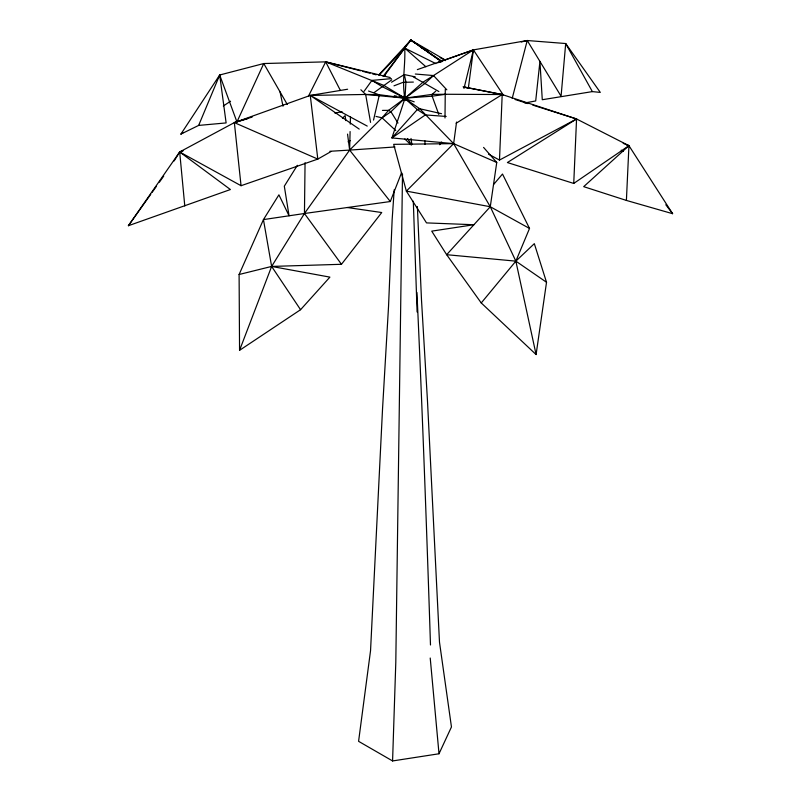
<?xml version="1.0" encoding="UTF-8"?>
<svg xmlns="http://www.w3.org/2000/svg" width="801" height="801" viewBox="0 0 801 801"><rect width="100%" height="100%" fill="white"/><g stroke="black" fill="none" stroke-linecap="round" stroke-linejoin="round"><path stroke-width="1.2" d="M305.061 162.693L304.45 213.507L271.629 266.433L239.559 350.327L300.565 309.707L329.902 277.126L271.629 266.433L239.099 274.503L239.559 350.327M405.386 100.586C401.331 83.174 405.666 65.762 404.705 48.1L410.863 40.05L445.476 60.135M402.502 173.907L395.804 662.247L392.58 760.95L439.008 753.771L451.454 726.958L439.489 642.162L427.484 401.021L421.486 299.744L417.371 206.528M239.099 274.503L263.449 219.594L304.45 213.507L349.636 150.097L350.097 131.574M350.287 124.155L350.468 116.746M444.996 117.967L445.286 89.342M488.52 154.132L499.494 160.06L502.197 94.538L463.098 86.808M623.208 143.359L628.945 145.672L583.699 186.653L626.402 200.43L672.6 213.687L628.945 145.672L576.56 118.969L507.383 162.543L573.736 183.439L576.56 118.969L502.197 94.538L464.42 87.129M626.402 200.43L628.945 145.672L626.632 144.821M394.202 189.747L392.15 219.624L388.545 306.292L382.548 408.73L370.543 650.672L358.588 741.325L392.58 760.95M468.335 88.22L473.391 49.892L527.238 40.521L565.696 43.534L600.309 92.415L592.36 91.604L542.277 99.724L539.934 61.427L535.699 100.946L524.825 102.959M481.241 302.948L515.854 261.146L534.327 243.664L546.522 282.272L536.089 354.563L481.241 302.948L446.658 254.698L431.729 231.139L473.902 224.731L426.512 222.898L406.357 191.109L453.636 143.639L456.56 122.052M483.574 147.404L496.75 162.473L490.272 206.738L515.854 261.146L536.089 354.563M373.546 120.08L379.043 96.17L378.533 94.598L368.51 91.014M463.989 88.44L473.391 49.892L417.351 69.617M512.199 98.403L527.238 40.521L521.271 41.992M404.535 99.674L391.929 137.932L453.636 143.639L496.75 162.473M347.374 207.519L381.737 212.535L341.466 264.29L304.45 213.507L390.297 201.532L401.641 172.495M287.299 104.49L263.759 63.539L236.946 121.942L219.694 75.004L180.896 134.107L198.648 125.417L219.694 75.004L263.759 63.539L325.697 61.857L390.227 77.557M414.217 101.847L404.916 98.513L419.824 108.776L453.636 143.639L490.272 206.738L446.658 254.698L515.854 261.146L529.521 228.445L502.497 174.037L493.516 184.6M439.549 144.51L440.52 142.368M308.535 96.01L325.697 61.857L360.49 70.778M174.117 160.961L179.684 151.97L234.353 122.603L310.267 95.419L347.634 89.231M297.361 165.306L284.315 186.182L289.061 215.789L278.908 194.833L263.449 219.594L271.629 266.433L300.565 309.707M183.159 150.728L179.684 151.97L230.408 189.537L128.4 225.712L179.684 151.97L183.129 150.558M128.4 225.712L150.738 194.323M152.18 192.29L156.505 186.212M159.389 182.167L163.714 176.09M439.709 144.691L441.661 141.977M364.075 91.314L371.924 80.4L391.379 78.638M384.15 76.035L404.705 48.1L435.894 63.639M383.118 76.355L404.705 48.1L425.912 66.753M404.505 47.77L410.863 40.05L441.511 61.327M329.882 151.289L349.636 150.097L382.077 117.837L388.565 110.368L425.041 83.384L433.511 75.554L473.391 49.892L503.479 95.319M378.813 74.883L410.863 40.05L441.371 61.657M379.053 75.184L404.705 48.1M383.759 76.295L385.581 74.593M342.417 118.188L345.141 115.654L345.782 120.581M403.213 99.775L422.988 82.193L433.511 75.554L446.838 89.832M435.764 91.174L432.16 94.378L405.016 98.143L365.656 94.458L310.267 95.419L317.807 159.089L241.051 185.712L179.684 151.97L184.781 205.957M374.217 92.505L391.809 79.82M376.029 116.435L382.077 117.837L390.928 111.719L405.016 98.143L432.16 96.19L445.696 94.268L502.197 94.538L456.139 123.254M446.187 116.445L425.371 114.923L391.929 137.932L417.311 109.567L419.824 108.776L441.531 113.702M573.736 183.439L628.945 145.672M180.896 134.107L182.968 132.736M223.319 106.002L230.568 101.206M391.539 82.223L404.325 74.573L415.248 76.866M330.783 151.699L317.807 159.089L234.353 122.603L241.051 185.712M348.095 141.847L350.257 140.616M499.494 160.06L576.56 118.969L532.805 105.111M394.002 85.827L403.073 82.333L413.356 82.082M437.626 62.598L473.391 49.892M252.155 117.066L234.353 122.603L247.479 118.708M437.666 62.708L441.251 61.827M334.868 113.091L342.097 111.75M198.648 125.417L226.122 122.923L219.694 75.004M347.554 134.107L349.636 150.097L394.943 146.963M271.629 266.433L341.466 264.29M453.636 143.639L393.671 144.34L406.357 191.109L490.272 206.738L529.521 228.445M445.696 94.268L432.16 94.378L432.16 96.19L438.808 114.453M382.437 110.398L388.565 110.368L390.928 111.719L397.977 123.074M360.871 89.772L365.656 94.458L378.533 94.598L405.016 98.143L407.919 100.505M415.329 74.022L433.511 75.554M464.4 87.269L469.266 88.28M394.282 95.669L396.665 96.22M399.058 96.771L401.441 97.311M362.893 71.399L370.092 73.241M372.495 73.852L376.09 74.783M515.063 99.494L528.069 103.619M404.325 74.573L405.917 81.872L405.016 98.143L383.779 85.387L325.697 61.857L340.365 90.413M367.238 126.087L310.267 95.419L359.218 129.101M413.296 76.866L438.878 91.544M420.685 46.748L428.245 50.964M440.119 57.592L445.516 60.606M621.216 150.167L623.348 151.369M420.625 46.778L424.88 49.231M371.924 80.4L382.117 86.608L405.016 98.143L403.844 96.06M425.371 114.923L417.311 109.567L404.916 98.513M420.545 47.009L424.67 49.782M426.733 51.174L442.222 61.557M515.854 261.146L546.522 282.272M410.863 40.05L414.628 42.843M382.077 117.837L395.724 130.543M404.815 139.004L411.183 144.931M349.636 150.097L390.297 201.532M665.811 204.756L672.6 213.687M407.599 138.553L411.444 144.751M527.238 40.521L561.08 96.24L565.696 43.534L592.36 91.604M280.06 91.885L283.003 106.213M365.656 94.458L370.563 122.373M411.003 138.453L411.904 144.56M430.217 658.022L439.008 753.771M413.316 201.221L417.091 311.979M424.961 140.906L424.961 144.36M416.92 292.455A958.817 17.902 88.6 0 1 430.487 644.985"/></g></svg>
